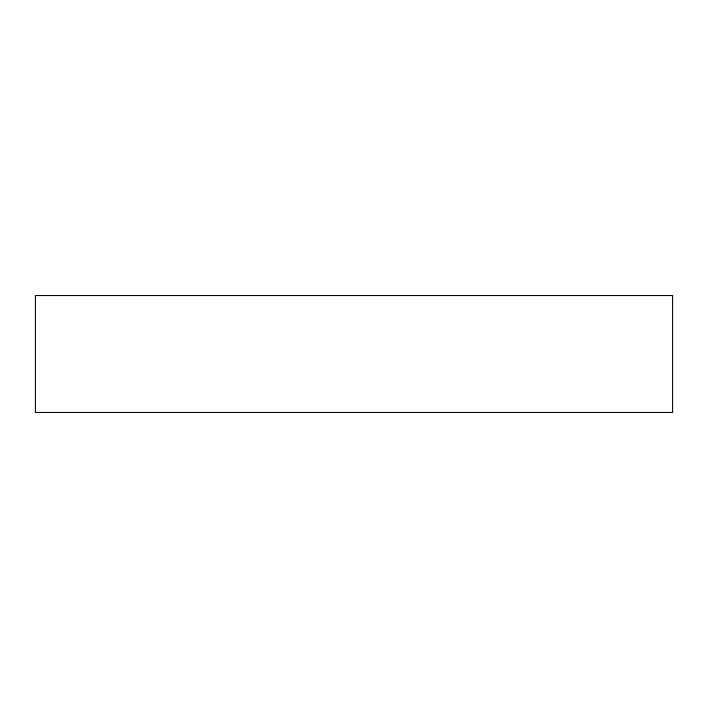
<?xml version="1.0" encoding="UTF-8"?>
<svg xmlns="http://www.w3.org/2000/svg" width="708" height="708" viewBox="0 0 708 708"><rect width="100%" height="100%" fill="white"/><g stroke="black" fill="none" stroke-linecap="round" stroke-linejoin="round"><path stroke-width="1.06" d="M672.6 295.537L35.4 295.537L35.4 412.463L672.6 412.463L672.6 295.537"/></g></svg>
